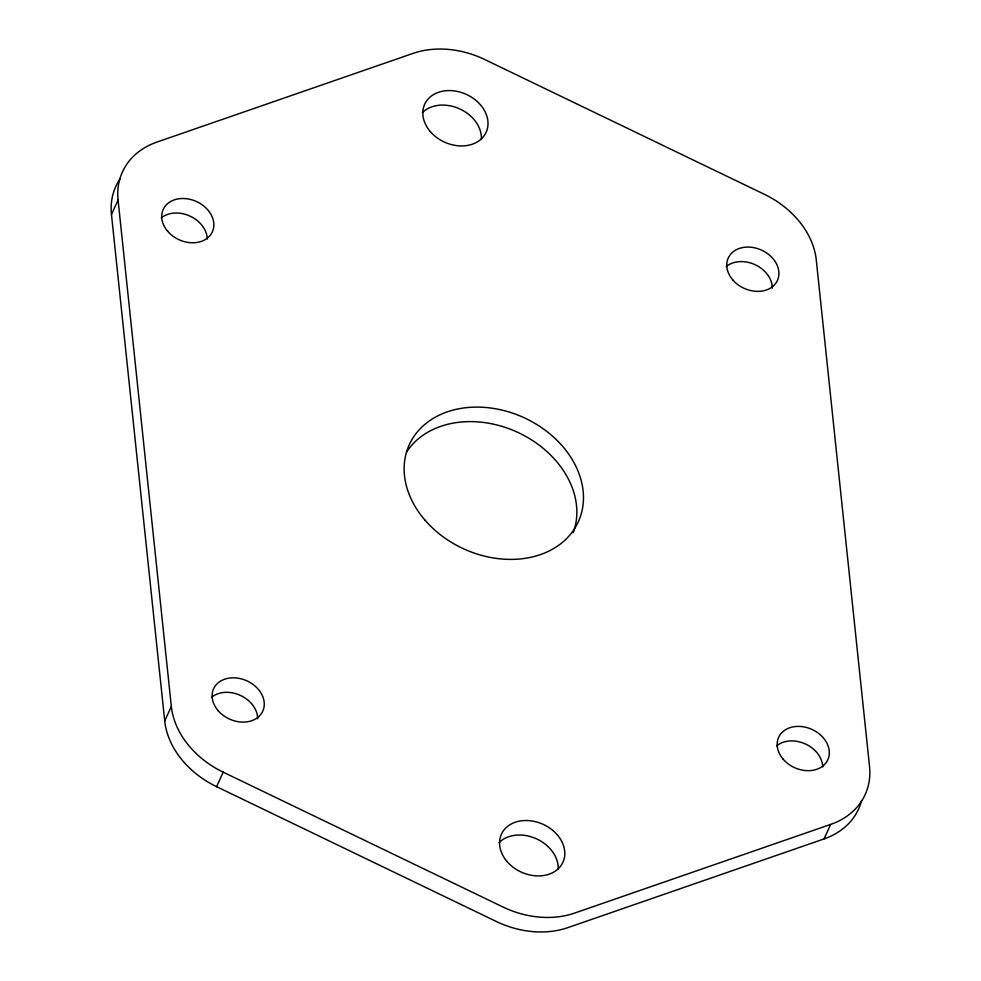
<?xml version="1.0" encoding="UTF-8"?>
<svg xmlns="http://www.w3.org/2000/svg" width="981" height="981" viewBox="0 0 981 981"><rect width="100%" height="100%" fill="white"/><g stroke="black" fill="none" stroke-linecap="round" stroke-linejoin="round"><path stroke-width="1.47" d="M111.466 214.496L118.076 199.989A84.44 65.617 24.5 0 1 156.935 142.086L413.087 53.379A84.464 65.641 24.5 0 1 484.749 59.534L764.407 194.324A84.44 65.617 24.5 0 1 816.278 260.014L869.534 766.504A84.44 65.617 24.5 0 1 830.674 824.408L824.065 838.914L567.901 927.621A84.464 65.641 24.5 0 1 496.239 921.453L216.593 786.676A84.44 65.617 24.5 0 1 164.722 720.986L111.466 214.496A84.44 65.617 24.5 0 1 119.903 179.143M164.722 720.986L171.344 706.479L118.076 199.989M216.593 786.676L223.202 772.17A84.44 65.617 24.5 0 1 171.344 706.479M830.674 824.408L574.51 913.115A84.464 65.641 24.5 0 1 502.848 906.947L223.202 772.17M211.565 697.295A27.014 20.993 24.5 0 1 240.59 695.492A27.014 20.993 24.5 0 1 257.66 718.84M776.621 745.879A27.014 20.993 24.5 0 1 805.34 743.941A27.014 20.993 24.5 0 1 822.716 766.897M161.166 217.99A27.014 20.993 24.5 0 1 189.885 216.041A27.014 20.993 24.5 0 1 207.249 239.008M726.21 266.574A27.014 20.993 24.5 0 1 755.235 264.772A27.014 20.993 24.5 0 1 772.305 288.12M422.37 112.619A33.771 26.242 24.5 0 1 459.672 108.866A33.771 26.242 24.5 0 1 481.364 139.449M499.108 842.556A33.808 26.266 24.5 0 1 536.435 838.804A33.808 26.266 24.5 0 1 558.164 869.411M861.6 800.447A84.44 65.617 24.5 0 1 824.065 838.914M406.502 452.216A92.876 72.177 24.5 0 1 519.55 433.21A92.876 72.177 24.5 0 1 573.174 532.732M218.138 710.649A27.014 20.993 24.5 0 0 262.663 711.397A27.014 20.993 24.5 0 0 233.76 677.81A27.014 20.993 24.5 0 0 218.138 710.649M783.194 759.233A27.014 20.993 24.5 0 0 827.719 759.981A27.014 20.993 24.5 0 0 798.816 726.394A27.014 20.993 24.5 0 0 783.194 759.233M167.739 231.344A27.014 20.993 24.5 0 0 212.252 232.092A27.014 20.993 24.5 0 0 183.349 198.505A27.014 20.993 24.5 0 0 167.739 231.344M732.795 279.928A27.014 20.993 24.5 0 0 777.308 280.676A27.014 20.993 24.5 0 0 748.405 247.077A27.014 20.993 24.5 0 0 732.795 279.928M430.365 131.638A33.771 26.242 24.5 0 0 486.012 132.558A33.771 26.242 24.5 0 0 449.887 90.571A33.771 26.242 24.5 0 0 430.365 131.638M507.103 861.6A33.808 26.266 24.5 0 0 562.812 862.532A33.808 26.266 24.5 0 0 526.65 820.508A33.808 26.266 24.5 0 0 507.103 861.6M424.896 520.04A92.876 72.177 24.5 0 0 577.944 522.579A92.876 72.177 24.5 0 0 478.581 407.115A92.876 72.177 24.5 0 0 424.896 520.04"/></g></svg>
